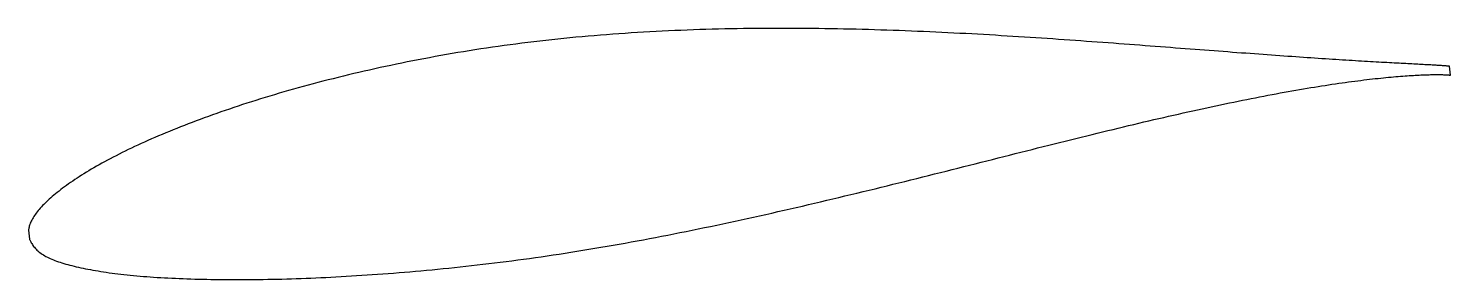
# Model space of a CAD drawing. Header units: metres. Extents: x -29.4 to 59.7, y -6.1 to 9.7.
import ezdxf

# ---------------------------------------------------------------- set-up
doc = ezdxf.new("R2010")
doc.units = ezdxf.units.M

msp = doc.modelspace()

# ---------------------------------------------------------------- linework, layer by layer
msp.add_lwpolyline([(59.638, 7.277), (59.636, 7.278), (59.631, 7.279), (59.622, 7.28), (59.61, 7.282), (59.594, 7.284), (59.575, 7.286), (59.553, 7.289), (59.526, 7.291), (59.497, 7.294), (59.464, 7.297), (59.428, 7.3), (59.388, 7.303), (59.344, 7.307), (59.298, 7.31), (59.248, 7.314), (59.194, 7.317), (59.137, 7.321), (59.077, 7.325), (59.013, 7.329), (58.946, 7.333), (58.875, 7.337), (58.801, 7.342), (58.723, 7.346), (58.643, 7.351), (58.559, 7.356), (58.471, 7.361), (58.38, 7.366), (58.286, 7.371), (58.188, 7.376), (58.087, 7.381), (57.983, 7.387), (57.875, 7.393), (57.764, 7.399), (57.65, 7.405), (57.532, 7.411), (57.412, 7.417), (57.287, 7.424), (57.16, 7.43), (57.029, 7.437), (56.895, 7.444), (56.758, 7.452), (56.618, 7.459), (56.474, 7.467), (56.327, 7.475), (56.177, 7.483), (56.023, 7.491), (55.867, 7.5), (55.707, 7.508), (55.544, 7.517), (55.378, 7.526), (55.209, 7.536), (55.037, 7.546), (54.861, 7.556), (54.683, 7.566), (54.501, 7.577), (54.316, 7.587), (54.128, 7.598), (53.937, 7.61), (53.744, 7.622), (53.547, 7.634), (53.347, 7.646), (53.144, 7.658), (52.938, 7.671), (52.729, 7.684), (52.517, 7.698), (52.302, 7.712), (52.085, 7.726), (51.864, 7.74), (51.64, 7.755), (51.414, 7.77), (51.185, 7.786), (50.953, 7.801), (50.718, 7.817), (50.48, 7.833), (50.24, 7.85), (49.996, 7.867), (49.75, 7.884), (49.502, 7.902), (49.25, 7.919), (48.996, 7.937), (48.739, 7.956), (48.48, 7.974), (48.218, 7.993), (47.953, 8.013), (47.686, 8.032), (47.416, 8.052), (47.144, 8.072), (46.869, 8.093), (46.592, 8.113), (46.312, 8.134), (46.029, 8.155), (45.745, 8.177), (45.457, 8.198), (45.168, 8.22), (44.876, 8.242), (44.582, 8.264), (44.285, 8.287), (43.986, 8.31), (43.685, 8.333), (43.381, 8.356), (43.075, 8.379), (42.768, 8.403), (42.457, 8.427), (42.145, 8.451), (41.831, 8.475), (41.514, 8.499), (41.196, 8.523), (40.875, 8.548), (40.552, 8.573), (40.228, 8.597), (39.901, 8.622), (39.572, 8.647), (39.242, 8.672), (38.909, 8.697), (38.575, 8.722), (38.239, 8.747), (37.901, 8.772), (37.561, 8.797), (37.219, 8.822), (36.876, 8.846), (36.531, 8.871), (36.184, 8.896), (35.836, 8.92), (35.486, 8.945), (35.134, 8.969), (34.781, 8.994), (34.426, 9.018), (34.07, 9.041), (33.712, 9.065), (33.353, 9.089), (32.993, 9.112), (32.631, 9.135), (32.267, 9.157), (31.903, 9.18), (31.537, 9.202), (31.169, 9.224), (30.801, 9.246), (30.431, 9.267), (30.06, 9.288), (29.688, 9.308), (29.315, 9.328), (28.94, 9.348), (28.565, 9.367), (28.189, 9.386), (27.811, 9.404), (27.433, 9.422), (27.053, 9.439), (26.673, 9.456), (26.292, 9.472), (25.91, 9.488), (25.527, 9.503), (25.143, 9.517), (24.759, 9.531), (24.374, 9.544), (23.988, 9.557), (23.602, 9.569), (23.215, 9.58), (22.827, 9.591), (22.439, 9.601), (22.05, 9.609), (21.661, 9.618), (21.271, 9.625), (20.88, 9.633), (20.49, 9.639), (20.099, 9.644), (19.707, 9.648), (19.316, 9.652), (18.924, 9.655), (18.531, 9.657), (18.139, 9.658), (17.746, 9.659), (17.353, 9.658), (16.96, 9.657), (16.567, 9.655), (16.174, 9.651), (15.781, 9.647), (15.388, 9.642), (14.994, 9.636), (14.601, 9.629), (14.208, 9.621), (13.815, 9.612), (13.422, 9.602), (13.03, 9.591), (12.637, 9.579), (12.245, 9.566), (11.853, 9.551), (11.462, 9.536), (11.07, 9.52), (10.68, 9.502), (10.289, 9.483), (9.899, 9.464), (9.51, 9.443), (9.121, 9.421), (8.732, 9.397), (8.344, 9.373), (7.957, 9.348), (7.57, 9.321), (7.184, 9.293), (6.798, 9.264), (6.414, 9.233), (6.03, 9.202), (5.647, 9.169), (5.264, 9.135), (4.882, 9.1), (4.502, 9.063), (4.122, 9.025), (3.743, 8.986), (3.365, 8.946), (2.988, 8.904), (2.612, 8.861), (2.237, 8.817), (1.863, 8.772), (1.491, 8.726), (1.119, 8.678), (0.749, 8.629), (0.379, 8.579), (0.011, 8.528), (-0.356, 8.475), (-0.721, 8.421), (-1.086, 8.366), (-1.449, 8.31), (-1.81, 8.253), (-2.171, 8.195), (-2.529, 8.135), (-2.887, 8.074), (-3.243, 8.012), (-3.597, 7.949), (-3.95, 7.886), (-4.302, 7.82), (-4.652, 7.754), (-5, 7.688), (-5.347, 7.62), (-5.693, 7.551), (-6.036, 7.481), (-6.378, 7.411), (-6.718, 7.339), (-7.057, 7.267), (-7.393, 7.193), (-7.728, 7.119), (-8.062, 7.045), (-8.393, 6.969), (-8.722, 6.893), (-9.05, 6.816), (-9.376, 6.738), (-9.7, 6.66), (-10.022, 6.581), (-10.342, 6.501), (-10.66, 6.42), (-10.976, 6.339), (-11.29, 6.257), (-11.602, 6.175), (-11.912, 6.092), (-12.22, 6.008), (-12.525, 5.924), (-12.829, 5.839), (-13.13, 5.753), (-13.43, 5.667), (-13.727, 5.581), (-14.021, 5.493), (-14.314, 5.406), (-14.604, 5.318), (-14.892, 5.229), (-15.178, 5.14), (-15.461, 5.05), (-15.742, 4.961), (-16.021, 4.87), (-16.297, 4.779), (-16.571, 4.688), (-16.842, 4.596), (-17.111, 4.504), (-17.377, 4.412), (-17.641, 4.32), (-17.903, 4.227), (-18.162, 4.134), (-18.418, 4.04), (-18.672, 3.947), (-18.923, 3.853), (-19.172, 3.759), (-19.418, 3.665), (-19.661, 3.57), (-19.902, 3.476), (-20.14, 3.381), (-20.375, 3.286), (-20.608, 3.191), (-20.838, 3.096), (-21.065, 3.001), (-21.289, 2.906), (-21.511, 2.81), (-21.73, 2.715), (-21.946, 2.619), (-22.159, 2.524), (-22.369, 2.428), (-22.577, 2.333), (-22.782, 2.237), (-22.983, 2.142), (-23.182, 2.046), (-23.378, 1.951), (-23.571, 1.856), (-23.762, 1.76), (-23.949, 1.665), (-24.133, 1.57), (-24.314, 1.475), (-24.493, 1.38), (-24.668, 1.285), (-24.84, 1.191), (-25.009, 1.096), (-25.175, 1.002), (-25.338, 0.907), (-25.498, 0.813), (-25.655, 0.719), (-25.809, 0.625), (-25.96, 0.532), (-26.107, 0.439), (-26.252, 0.346), (-26.393, 0.253), (-26.531, 0.161), (-26.667, 0.07), (-26.798, -0.022), (-26.927, -0.112), (-27.053, -0.202), (-27.176, -0.291), (-27.295, -0.38), (-27.411, -0.468), (-27.524, -0.556), (-27.634, -0.642), (-27.741, -0.728), (-27.844, -0.814), (-27.944, -0.898), (-28.041, -0.982), (-28.135, -1.065), (-28.225, -1.147), (-28.313, -1.229), (-28.397, -1.31), (-28.478, -1.391), (-28.555, -1.47), (-28.629, -1.55), (-28.7, -1.628), (-28.768, -1.706), (-28.832, -1.783), (-28.893, -1.86), (-28.951, -1.936), (-29.005, -2.011), (-29.056, -2.086), (-29.104, -2.16), (-29.148, -2.233), (-29.19, -2.305), (-29.227, -2.375), (-29.262, -2.445), (-29.293, -2.513), (-29.322, -2.58), (-29.347, -2.645), (-29.368, -2.707), (-29.387, -2.767), (-29.403, -2.824), (-29.415, -2.877), (-29.425, -2.924), (-29.432, -2.964), (-29.437, -2.995), (-29.44, -3.015), (-29.374, -3.584), (-29.372, -3.589), (-29.365, -3.602), (-29.354, -3.623), (-29.338, -3.654), (-29.318, -3.696), (-29.293, -3.746), (-29.264, -3.8), (-29.232, -3.856), (-29.196, -3.914), (-29.156, -3.973), (-29.113, -4.031), (-29.067, -4.089), (-29.017, -4.146), (-28.964, -4.203), (-28.908, -4.258), (-28.848, -4.312), (-28.785, -4.365), (-28.719, -4.417), (-28.65, -4.468), (-28.577, -4.518), (-28.501, -4.567), (-28.422, -4.614), (-28.34, -4.66), (-28.254, -4.706), (-28.165, -4.75), (-28.073, -4.793), (-27.978, -4.835), (-27.879, -4.876), (-27.778, -4.916), (-27.673, -4.955), (-27.564, -4.993), (-27.453, -5.031), (-27.338, -5.067), (-27.221, -5.103), (-27.1, -5.138), (-26.975, -5.173), (-26.848, -5.206), (-26.717, -5.24), (-26.584, -5.273), (-26.446, -5.305), (-26.306, -5.337), (-26.163, -5.368), (-26.017, -5.4), (-25.867, -5.43), (-25.714, -5.46), (-25.558, -5.49), (-25.399, -5.519), (-25.237, -5.547), (-25.072, -5.575), (-24.904, -5.602), (-24.733, -5.629), (-24.558, -5.655), (-24.381, -5.68), (-24.201, -5.705), (-24.017, -5.729), (-23.831, -5.752), (-23.642, -5.775), (-23.45, -5.796), (-23.255, -5.817), (-23.057, -5.837), (-22.856, -5.857), (-22.653, -5.876), (-22.446, -5.894), (-22.237, -5.911), (-22.024, -5.928), (-21.809, -5.943), (-21.592, -5.959), (-21.371, -5.973), (-21.147, -5.987), (-20.921, -6), (-20.692, -6.012), (-20.461, -6.024), (-20.227, -6.035), (-19.99, -6.046), (-19.75, -6.055), (-19.508, -6.064), (-19.263, -6.072), (-19.015, -6.08), (-18.765, -6.087), (-18.512, -6.093), (-18.257, -6.098), (-17.999, -6.103), (-17.739, -6.107), (-17.476, -6.11), (-17.211, -6.113), (-16.944, -6.114), (-16.673, -6.115), (-16.401, -6.116), (-16.126, -6.115), (-15.849, -6.114), (-15.569, -6.112), (-15.287, -6.11), (-15.003, -6.106), (-14.717, -6.102), (-14.428, -6.097), (-14.137, -6.091), (-13.844, -6.085), (-13.548, -6.078), (-13.251, -6.069), (-12.951, -6.061), (-12.649, -6.051), (-12.345, -6.04), (-12.039, -6.028), (-11.732, -6.016), (-11.422, -6.003), (-11.109, -5.989), (-10.796, -5.974), (-10.48, -5.958), (-10.162, -5.942), (-9.842, -5.925), (-9.521, -5.906), (-9.197, -5.887), (-8.872, -5.867), (-8.545, -5.846), (-8.216, -5.824), (-7.886, -5.802), (-7.553, -5.778), (-7.219, -5.753), (-6.884, -5.728), (-6.547, -5.702), (-6.208, -5.675), (-5.867, -5.647), (-5.525, -5.618), (-5.182, -5.588), (-4.837, -5.558), (-4.49, -5.526), (-4.142, -5.493), (-3.793, -5.46), (-3.442, -5.425), (-3.09, -5.39), (-2.736, -5.353), (-2.381, -5.315), (-2.025, -5.277), (-1.668, -5.237), (-1.31, -5.197), (-0.95, -5.155), (-0.589, -5.112), (-0.227, -5.068), (0.136, -5.023), (0.5, -4.977), (0.866, -4.93), (1.232, -4.881), (1.599, -4.831), (1.967, -4.781), (2.336, -4.729), (2.706, -4.676), (3.077, -4.622), (3.449, -4.567), (3.821, -4.51), (4.195, -4.453), (4.569, -4.394), (4.944, -4.335), (5.319, -4.274), (5.695, -4.213), (6.072, -4.15), (6.45, -4.086), (6.828, -4.021), (7.206, -3.955), (7.585, -3.888), (7.965, -3.82), (8.345, -3.751), (8.726, -3.681), (9.107, -3.61), (9.488, -3.539), (9.87, -3.466), (10.252, -3.392), (10.634, -3.317), (11.017, -3.242), (11.4, -3.166), (11.783, -3.089), (12.167, -3.011), (12.55, -2.932), (12.934, -2.853), (13.318, -2.773), (13.702, -2.692), (14.086, -2.61), (14.47, -2.528), (14.854, -2.445), (15.238, -2.361), (15.622, -2.277), (16.006, -2.192), (16.39, -2.107), (16.774, -2.021), (17.157, -1.934), (17.541, -1.847), (17.924, -1.76), (18.307, -1.672), (18.689, -1.584), (19.072, -1.495), (19.454, -1.406), (19.836, -1.317), (20.217, -1.227), (20.598, -1.137), (20.978, -1.046), (21.359, -0.955), (21.738, -0.865), (22.117, -0.774), (22.496, -0.682), (22.874, -0.59), (23.251, -0.499), (23.628, -0.407), (24.004, -0.314), (24.38, -0.222), (24.754, -0.13), (25.129, -0.037), (25.502, 0.055), (25.874, 0.148), (26.246, 0.24), (26.617, 0.333), (26.987, 0.426), (27.356, 0.518), (27.724, 0.611), (28.092, 0.703), (28.458, 0.796), (28.823, 0.888), (29.188, 0.98), (29.551, 1.071), (29.913, 1.163), (30.274, 1.254), (30.634, 1.345), (30.993, 1.436), (31.351, 1.527), (31.708, 1.617), (32.063, 1.706), (32.417, 1.796), (32.77, 1.885), (33.121, 1.974), (33.471, 2.062), (33.82, 2.149), (34.168, 2.237), (34.514, 2.324), (34.858, 2.41), (35.201, 2.495), (35.543, 2.581), (35.883, 2.666), (36.222, 2.75), (36.559, 2.833), (36.895, 2.916), (37.229, 2.998), (37.561, 3.08), (37.892, 3.16), (38.221, 3.241), (38.549, 3.32), (38.874, 3.399), (39.198, 3.477), (39.52, 3.554), (39.841, 3.63), (40.159, 3.706), (40.476, 3.781), (40.791, 3.855), (41.104, 3.928), (41.415, 4.001), (41.725, 4.073), (42.032, 4.143), (42.337, 4.213), (42.641, 4.282), (42.942, 4.35), (43.241, 4.417), (43.539, 4.483), (43.834, 4.548), (44.127, 4.613), (44.418, 4.676), (44.707, 4.738), (44.993, 4.8), (45.278, 4.86), (45.56, 4.919), (45.84, 4.978), (46.118, 5.035), (46.394, 5.092), (46.667, 5.147), (46.938, 5.202), (47.206, 5.255), (47.472, 5.308), (47.736, 5.359), (47.998, 5.41), (48.257, 5.459), (48.513, 5.508), (48.768, 5.555), (49.019, 5.602), (49.268, 5.647), (49.515, 5.691), (49.759, 5.735), (50.001, 5.777), (50.24, 5.819), (50.476, 5.859), (50.71, 5.898), (50.941, 5.937), (51.17, 5.974), (51.396, 6.011), (51.619, 6.046), (51.839, 6.081), (52.057, 6.114), (52.272, 6.147), (52.484, 6.178), (52.694, 6.209), (52.901, 6.239), (53.105, 6.267), (53.306, 6.295), (53.504, 6.322), (53.7, 6.347), (53.892, 6.372), (54.082, 6.396), (54.269, 6.419), (54.452, 6.441), (54.633, 6.463), (54.811, 6.483), (54.986, 6.503), (55.158, 6.521), (55.327, 6.539), (55.493, 6.556), (55.657, 6.573), (55.817, 6.588), (55.973, 6.603), (56.127, 6.617), (56.278, 6.63), (56.426, 6.642), (56.571, 6.654), (56.712, 6.665), (56.85, 6.675), (56.986, 6.684), (57.118, 6.693), (57.247, 6.701), (57.372, 6.709), (57.495, 6.716), (57.614, 6.723), (57.73, 6.728), (57.843, 6.734), (57.953, 6.738), (58.06, 6.742), (58.163, 6.746), (58.263, 6.749), (58.359, 6.752), (58.453, 6.754), (58.543, 6.756), (58.63, 6.757), (58.713, 6.758), (58.793, 6.758), (58.87, 6.758), (58.944, 6.758), (59.014, 6.758), (59.081, 6.757), (59.144, 6.756), (59.204, 6.754), (59.261, 6.752), (59.314, 6.751), (59.364, 6.749), (59.411, 6.747), (59.454, 6.744), (59.494, 6.742), (59.53, 6.739), (59.563, 6.737), (59.593, 6.735), (59.619, 6.732), (59.641, 6.73), (59.66, 6.728), (59.676, 6.726), (59.688, 6.724), (59.697, 6.722), (59.703, 6.721), (59.704, 6.721)], close=True)

doc.saveas('drawing.dxf')
